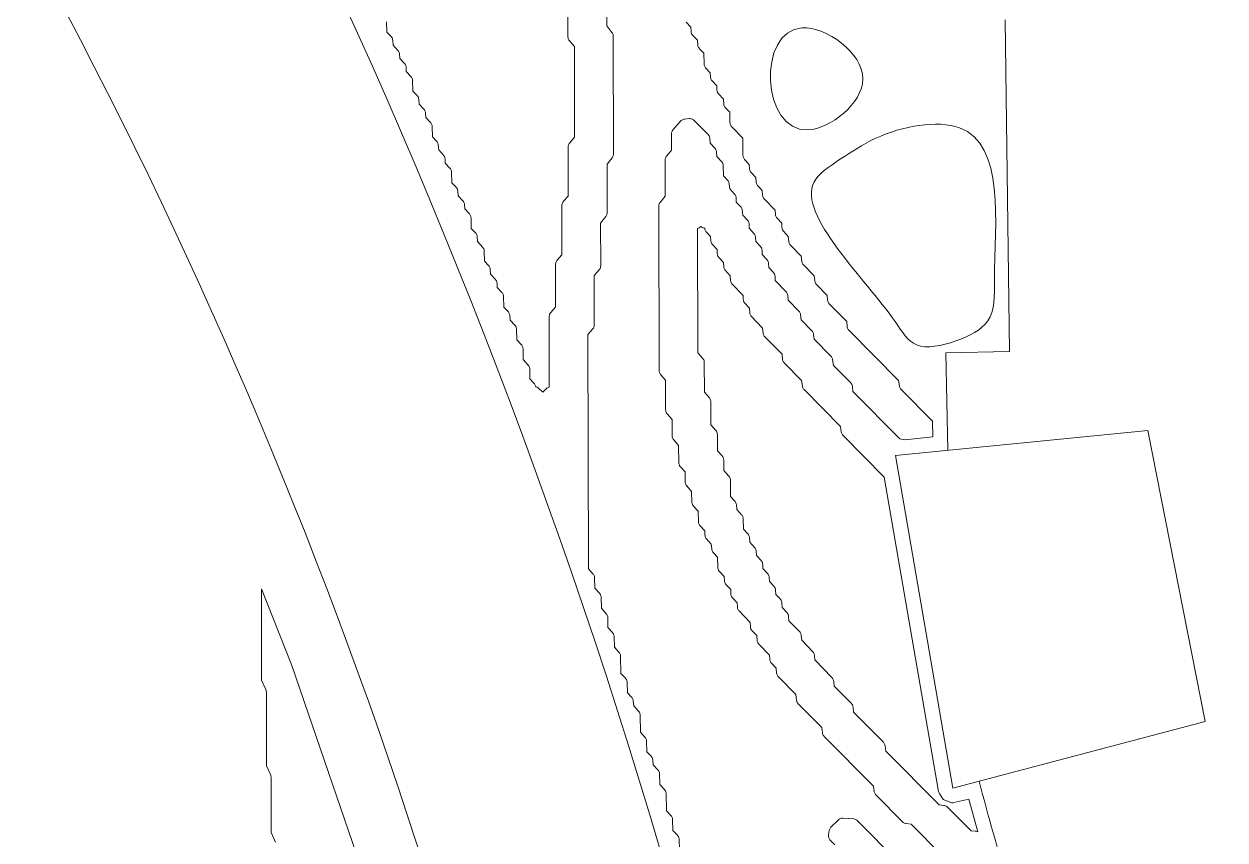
# Model space of a CAD drawing. Header units: inches. Extents: x 36 to 190, y -75 to 56.
# Drawn here: x 41.015 to 45.946, y 39.883 to 43.23 of the extents above; entities that cross this region are included whole.
import ezdxf

# ---------------------------------------------------------------- set-up
doc = ezdxf.new("R2010")
doc.units = ezdxf.units.IN
for name, color, linetype, lineweight in [('01_ORIGINAL_CAD', 7, 'Continuous', 20), ('02_APPROVED_PDF_OUTLINES', 7, 'Continuous', 15), ('03_ADDED_AREAS_SAME_COMPOSITION', 7, 'Continuous', 15)]:
    doc.layers.add(name, color=color, linetype=linetype, lineweight=lineweight)

# ---------------------------------------------------------------- blocks, each defined once
blk = doc.blocks.new('01_SCALLOP')
at = {"layer": '01_ORIGINAL_CAD'}
for points in [[(44.2832, 37.0838, 0.090917), (40.9305, 45.9685, -0.652582), (40.9305, 49.0108, -0.158741), (45.0035, 48.4251, -0.098355), (47.824, 46.2028), (47.7547, 46.078)], [(44.936, 40.1239, 0.010564), (45.0593, 39.6928, 0.010564)]]:
    blk.add_lwpolyline(points, format="xyb", dxfattribs=at)
blk.add_lwpolyline([(44.8072, 41.4818), (44.7991, 41.881), (45.0612, 41.8863), (45.0437, 43.247)], dxfattribs=at)
blk.add_lwpolyline([(45.6289, 41.5624), (44.5925, 41.4607), (44.8281, 40.0955), (45.8647, 40.3685)], close=True, dxfattribs=at)
blk.add_arc((22.064, 33.1953), 21.6191, 354.05829, 36.03187, dxfattribs=at)
at = {"layer": '02_APPROVED_PDF_OUTLINES'}
for points in [[(43.7336, 43.2382), (43.7528, 43.2177), (43.7535, 43.2005), (43.7539, 43.197), (43.7548, 43.1936), (43.7562, 43.1904), (43.758, 43.1873), (43.7602, 43.1846), (43.7798, 43.1636), (43.7816, 43.1432), (43.7822, 43.1398), (43.7831, 43.1366), (43.7846, 43.1334), (43.7864, 43.1306), (43.7886, 43.1279), (43.8059, 43.1103), (43.8069, 43.0669), (43.8071, 43.0639), (43.8077, 43.0609), (43.8087, 43.058), (43.81, 43.0553), (43.8116, 43.0528), (43.8136, 43.0504), (43.8328, 43.0299), (43.8335, 43.0127), (43.8339, 43.0092), (43.8348, 43.0058), (43.8362, 43.0025), (43.838, 42.9995), (43.8402, 42.9968), (43.8594, 42.9762), (43.8602, 42.959), (43.8606, 42.9555), (43.8615, 42.9521), (43.8628, 42.9489), (43.8647, 42.9458), (43.8669, 42.9431), (43.8865, 42.9221), (43.8883, 42.9017), (43.8888, 42.8984), (43.8898, 42.8951), (43.8912, 42.892), (43.893, 42.8891), (43.8953, 42.8865), (43.9125, 42.8688), (43.9135, 42.8254), (43.9138, 42.8223), (43.9144, 42.8193), (43.9154, 42.8164), (43.9168, 42.8136), (43.9185, 42.811), (43.9205, 42.8087), (43.9657, 42.7617), (43.9668, 42.6914), (43.9671, 42.6884), (43.9677, 42.6854), (43.9686, 42.6825), (43.97, 42.6797), (43.9716, 42.6771), (43.9736, 42.6748), (43.9927, 42.6542), (43.9935, 42.6371), (43.9939, 42.6336), (43.9948, 42.6301), (43.9962, 42.6269), (43.998, 42.6239), (44.0002, 42.6211), (44.0198, 42.6001), (44.0216, 42.5798), (44.0221, 42.5764), (44.0231, 42.5731), (44.0245, 42.57), (44.0264, 42.5671), (44.0286, 42.5645), (44.046, 42.5466), (44.0468, 42.5297), (44.0471, 42.5268), (44.0478, 42.5238), (44.0488, 42.521), (44.0501, 42.5183), (44.0518, 42.5158), (44.0538, 42.5135), (44.0993, 42.4662), (44.1, 42.4493), (44.1004, 42.4458), (44.1013, 42.4423), (44.1027, 42.4391), (44.1045, 42.4361), (44.1067, 42.4333), (44.1259, 42.4128), (44.1267, 42.3956), (44.1271, 42.3921), (44.128, 42.3887), (44.1294, 42.3854), (44.1312, 42.3824), (44.1334, 42.3797), (44.153, 42.3587), (44.1548, 42.3383), (44.1553, 42.3349), (44.1563, 42.3316), (44.1578, 42.3285), (44.1596, 42.3256), (44.1619, 42.3229), (44.2063, 42.2778), (44.208, 42.2578), (44.2086, 42.2544), (44.2096, 42.2511), (44.211, 42.248), (44.2129, 42.2451), (44.2151, 42.2425), (44.2595, 42.1973), (44.2613, 42.1773), (44.2618, 42.1739), (44.2628, 42.1706), (44.2642, 42.1675), (44.2661, 42.1646), (44.2683, 42.162), (44.3127, 42.1169), (44.3145, 42.0969), (44.315, 42.0934), (44.316, 42.0901), (44.3175, 42.087), (44.3194, 42.0841), (44.3216, 42.0815), (44.3926, 42.0095), (44.3943, 41.9896), (44.3949, 41.9861), (44.3959, 41.9828), (44.3973, 41.9797), (44.3992, 41.9768), (44.4015, 41.9742), (44.6059, 41.7676), (44.6091, 41.7446), (44.6098, 41.7415), (44.6108, 41.7384), (44.6123, 41.7356), (44.614, 41.7329), (44.6161, 41.7305), (44.7448, 41.6008), (44.7461, 41.5361), (44.6313, 41.5248), (44.6104, 41.5285), (44.4183, 41.7221), (44.4166, 41.7421), (44.416, 41.7455), (44.415, 41.7488), (44.4136, 41.7519), (44.4117, 41.7548), (44.4094, 41.7575), (44.338, 41.8299), (44.3347, 41.8529), (44.3341, 41.8561), (44.333, 41.8591), (44.3316, 41.862), (44.3298, 41.8647), (44.3277, 41.8671), (44.2586, 41.9367), (44.2569, 41.9567), (44.2563, 41.9601), (44.2553, 41.9634), (44.2539, 41.9665), (44.252, 41.9694), (44.2498, 41.972), (44.2054, 42.0172), (44.2036, 42.0372), (44.2031, 42.0406), (44.2021, 42.0439), (44.2007, 42.047), (44.1988, 42.0499), (44.1966, 42.0525), (44.1522, 42.0976), (44.1504, 42.1177), (44.1499, 42.1211), (44.1489, 42.1244), (44.1474, 42.1275), (44.1456, 42.1304), (44.1433, 42.133), (44.0993, 42.1777), (44.0986, 42.1945), (44.0982, 42.198), (44.0973, 42.2014), (44.0959, 42.2047), (44.0941, 42.2077), (44.0919, 42.2104), (44.0727, 42.231), (44.072, 42.2481), (44.0715, 42.2516), (44.0706, 42.2551), (44.0693, 42.2583), (44.0675, 42.2613), (44.0652, 42.2641), (44.0461, 42.2846), (44.0453, 42.3018), (44.0449, 42.3053), (44.044, 42.3087), (44.0426, 42.312), (44.0408, 42.315), (44.0386, 42.3177), (44.0194, 42.3383), (44.0187, 42.3555), (44.0183, 42.359), (44.0174, 42.3624), (44.016, 42.3656), (44.0142, 42.3687), (44.012, 42.3714), (43.9928, 42.392), (43.992, 42.4091), (43.9916, 42.4126), (43.9907, 42.416), (43.9893, 42.4193), (43.9875, 42.4223), (43.9853, 42.4251), (43.9657, 42.4461), (43.9639, 42.4664), (43.9634, 42.4698), (43.9624, 42.4731), (43.961, 42.4762), (43.9591, 42.4791), (43.9569, 42.4817), (43.9395, 42.4996), (43.9387, 42.5164), (43.9383, 42.5199), (43.9374, 42.5234), (43.936, 42.5266), (43.9342, 42.5296), (43.932, 42.5324), (43.9124, 42.5534), (43.9106, 42.5738), (43.9101, 42.5771), (43.9091, 42.5804), (43.9077, 42.5835), (43.9058, 42.5864), (43.9036, 42.589), (43.8864, 42.6067), (43.8854, 42.6501), (43.8851, 42.6531), (43.8845, 42.6561), (43.8835, 42.6589), (43.8822, 42.6617), (43.8806, 42.6642), (43.8787, 42.6665), (43.8595, 42.6871), (43.8587, 42.7043), (43.8583, 42.7078), (43.8574, 42.7112), (43.8561, 42.7144), (43.8542, 42.7175), (43.852, 42.7202), (43.8324, 42.7412), (43.8306, 42.7616), (43.8301, 42.765), (43.8291, 42.7683), (43.8276, 42.7715), (43.8257, 42.7744), (43.8235, 42.777), (43.7662, 42.8348), (43.7638, 42.8369), (43.7612, 42.8387), (43.7583, 42.8401), (43.7554, 42.8412), (43.7523, 42.8419), (43.7491, 42.8422), (43.7459, 42.842), (43.7269, 42.8401), (43.7238, 42.8396), (43.7208, 42.8388), (43.718, 42.8375), (43.7153, 42.8359), (43.7128, 42.834), (43.7106, 42.8318), (43.6801, 42.7973), (43.6783, 42.7949), (43.6767, 42.7924), (43.6755, 42.7896), (43.6746, 42.7868), (43.674, 42.7838), (43.6738, 42.7808), (43.6737, 42.7129), (43.6536, 42.6898), (43.6515, 42.6869), (43.6498, 42.6838), (43.6485, 42.6804), (43.6478, 42.6769), (43.6475, 42.6734), (43.6475, 42.5244), (43.6265, 42.4982), (43.6246, 42.4954), (43.623, 42.4924), (43.6219, 42.4892), (43.6213, 42.4859), (43.621, 42.4825), (43.6226, 41.8086), (43.6229, 41.805), (43.6236, 41.8015), (43.6249, 41.7982), (43.6266, 41.795), (43.6288, 41.7922), (43.649, 41.7691), (43.6494, 41.6475), (43.6497, 41.644), (43.6505, 41.6405), (43.6518, 41.6371), (43.6535, 41.634), (43.6556, 41.6312), (43.6758, 41.6081), (43.6762, 41.5402), (43.6765, 41.5366), (43.6772, 41.5331), (43.6785, 41.5298), (43.6802, 41.5267), (43.6824, 41.5238), (43.7027, 41.5007), (43.7038, 41.4298), (43.704, 41.4267), (43.7046, 41.4237), (43.7056, 41.4208), (43.7069, 41.418), (43.7086, 41.4155), (43.7105, 41.4131), (43.7293, 41.3929), (43.7296, 41.3523), (43.7299, 41.3487), (43.7307, 41.3453), (43.732, 41.3419), (43.7337, 41.3388), (43.7358, 41.336), (43.7562, 41.3127), (43.7572, 41.2686), (43.7574, 41.2656), (43.7581, 41.2626), (43.759, 41.2597), (43.7603, 41.257), (43.762, 41.2544), (43.7639, 41.2521), (43.7829, 41.2318), (43.7839, 41.1881), (43.7841, 41.1851), (43.7848, 41.1821), (43.7857, 41.1792), (43.787, 41.1765), (43.7887, 41.1739), (43.7906, 41.1716), (43.8098, 41.1511), (43.8106, 41.1339), (43.811, 41.1304), (43.8119, 41.127), (43.8132, 41.1237), (43.815, 41.1207), (43.8173, 41.1179), (43.8369, 41.0969), (43.8386, 41.0766), (43.8392, 41.0732), (43.8402, 41.0699), (43.8416, 41.0668), (43.8434, 41.0639), (43.8457, 41.0613), (43.8629, 41.0436), (43.8639, 41.0003), (43.8641, 40.9972), (43.8648, 40.9943), (43.8657, 40.9914), (43.867, 40.9887), (43.8687, 40.9861), (43.8706, 40.9838), (43.8898, 40.9632), (43.8905, 40.9461), (43.891, 40.9426), (43.8918, 40.9391), (43.8932, 40.9359), (43.895, 40.9329), (43.8972, 40.9301), (43.9164, 40.9096), (43.9172, 40.8924), (43.9176, 40.8889), (43.9185, 40.8855), (43.9199, 40.8822), (43.9217, 40.8792), (43.9239, 40.8765), (43.9431, 40.8559), (43.9438, 40.8387), (43.9442, 40.8358), (43.9448, 40.8328), (43.9458, 40.83), (43.9472, 40.8273), (43.9488, 40.8248), (43.9508, 40.8225), (43.9963, 40.7752), (43.9971, 40.7583), (43.9975, 40.7548), (43.9984, 40.7513), (43.9997, 40.7481), (44.0016, 40.7451), (44.0038, 40.7423), (44.0234, 40.7213), (44.0252, 40.701), (44.0257, 40.6975), (44.0267, 40.6943), (44.0281, 40.6911), (44.03, 40.6882), (44.0323, 40.6856), (44.0762, 40.6409), (44.077, 40.6241), (44.0774, 40.6206), (44.0783, 40.6172), (44.0796, 40.6139), (44.0814, 40.6109), (44.0837, 40.6082), (44.1033, 40.5872), (44.1051, 40.5668), (44.1056, 40.5634), (44.1066, 40.5601), (44.108, 40.557), (44.1099, 40.5541), (44.1122, 40.5514), (44.1836, 40.479), (44.1869, 40.456), (44.1875, 40.4528), (44.1886, 40.4498), (44.19, 40.4469), (44.1918, 40.4443), (44.1939, 40.4418), (44.2901, 40.3448), (44.2933, 40.3218), (44.294, 40.3187), (44.295, 40.3157), (44.2964, 40.3128), (44.2982, 40.3101), (44.3003, 40.3077), (44.5029, 40.1034), (44.5061, 40.0804), (44.5068, 40.0773), (44.5078, 40.0742), (44.5093, 40.0714), (44.5111, 40.0687), (44.5132, 40.0663), (44.6218, 39.9571), (44.6245, 39.9548), (44.6274, 39.9529), (44.6306, 39.9514), (44.6339, 39.9504), (44.6373, 39.9498), (44.6569, 39.9481), (44.912, 39.6909)], [(45.4216, 38.9692), (44.4375, 39.9615), (44.4348, 39.9639), (44.4318, 39.9658), (44.4286, 39.9673), (44.4252, 39.9683), (44.4217, 39.9688), (44.3787, 39.9721), (44.3752, 39.9721), (44.3717, 39.9716), (44.3683, 39.9707), (44.3651, 39.9693), (44.3622, 39.9674), (44.3595, 39.9652), (44.3281, 39.935), (44.326, 39.9328), (44.3242, 39.9303), (44.3228, 39.9276), (44.3216, 39.9248), (44.3209, 39.9218), (44.3177, 39.9055), (44.3173, 39.9022), (44.3173, 39.8988), (44.3178, 39.8955), (44.3187, 39.8923), (44.3201, 39.8892), (44.3218, 39.8863), (44.3239, 39.8837), (44.3435, 39.8627)], [(43.7058, 39.8417), (43.7048, 39.8854), (43.7046, 39.8884), (43.704, 39.8914), (43.703, 39.8943), (43.7017, 39.897), (43.7001, 39.8995), (43.6981, 39.9019), (43.6792, 39.9222), (43.6781, 39.9659), (43.6779, 39.9689), (43.6773, 39.9719), (43.6763, 39.9748), (43.675, 39.9775), (43.6734, 39.98), (43.6714, 39.9824), (43.6525, 40.0026), (43.6514, 40.0731), (43.6512, 40.0761), (43.6506, 40.0791), (43.6496, 40.082), (43.6483, 40.0848), (43.6466, 40.0874), (43.6447, 40.0897), (43.6257, 40.11), (43.6247, 40.1537), (43.6244, 40.1568), (43.6238, 40.1597), (43.6229, 40.1626), (43.6215, 40.1653), (43.6199, 40.1679), (43.618, 40.1702), (43.5984, 40.1912), (43.5966, 40.2116), (43.5961, 40.215), (43.5951, 40.2183), (43.5936, 40.2214), (43.5918, 40.2243), (43.5896, 40.2269), (43.5724, 40.2445), (43.5714, 40.2879), (43.5711, 40.2909), (43.5705, 40.2939), (43.5695, 40.2968), (43.5682, 40.2995), (43.5666, 40.3021), (43.5646, 40.3044), (43.5457, 40.3246), (43.5446, 40.3951), (43.5444, 40.3981), (43.5438, 40.4011), (43.5428, 40.404), (43.5415, 40.4068), (43.5398, 40.4094), (43.5379, 40.4117), (43.5183, 40.4327), (43.5165, 40.4531), (43.516, 40.4565), (43.515, 40.4598), (43.5135, 40.4629), (43.5117, 40.4658), (43.5095, 40.4684), (43.4923, 40.486), (43.4913, 40.5294), (43.491, 40.5324), (43.4904, 40.5354), (43.4894, 40.5383), (43.4881, 40.541), (43.4865, 40.5436), (43.4845, 40.5459), (43.4656, 40.5661), (43.4645, 40.6366), (43.4643, 40.6396), (43.4637, 40.6426), (43.4627, 40.6455), (43.4614, 40.6483), (43.4597, 40.6509), (43.4578, 40.6532), (43.4388, 40.6735), (43.4378, 40.7172), (43.4376, 40.7203), (43.4369, 40.7232), (43.436, 40.7261), (43.4347, 40.7288), (43.433, 40.7314), (43.4311, 40.7337), (43.4123, 40.7539), (43.412, 40.7946), (43.4117, 40.7981), (43.4109, 40.8016), (43.4097, 40.8049), (43.4079, 40.808), (43.4058, 40.8108), (43.3854, 40.8341), (43.3844, 40.8782), (43.3842, 40.8813), (43.3836, 40.8842), (43.3826, 40.8871), (43.3813, 40.8898), (43.3796, 40.8924), (43.3777, 40.8947), (43.3587, 40.9151), (43.3577, 40.9587), (43.3575, 40.9618), (43.3569, 40.9647), (43.3559, 40.9676), (43.3546, 40.9703), (43.3529, 40.9729), (43.351, 40.9752), (43.3322, 40.9953), (43.3304, 41.9569), (43.3505, 41.9799), (43.3526, 41.9828), (43.3543, 41.9859), (43.3556, 41.9893), (43.3563, 41.9928), (43.3566, 41.9963), (43.3565, 42.1984), (43.3765, 42.2215), (43.3787, 42.2244), (43.3804, 42.2275), (43.3817, 42.2308), (43.3824, 42.2343), (43.3827, 42.2379), (43.3826, 42.4137), (43.4036, 42.4399), (43.4055, 42.4427), (43.4071, 42.4457), (43.4082, 42.4489), (43.4089, 42.4522), (43.4091, 42.4556), (43.4087, 42.6553), (43.4297, 42.6815), (43.4316, 42.6843), (43.4332, 42.6873), (43.4343, 42.6905), (43.435, 42.6938), (43.4352, 42.6972), (43.4343, 43.1803), (43.434, 43.1837), (43.4333, 43.187), (43.4322, 43.1902), (43.4307, 43.1932), (43.4287, 43.196), (43.4076, 43.2221), (43.407, 43.3979)], [(43.2478, 43.3524), (43.2484, 43.1771), (43.2486, 43.1736), (43.2494, 43.1701), (43.2507, 43.1667), (43.2524, 43.1636), (43.2546, 43.1608), (43.2747, 43.1377), (43.2754, 42.7662), (43.2554, 42.7432), (43.2532, 42.7403), (43.2515, 42.7372), (43.2502, 42.7338), (43.2495, 42.7303), (43.2492, 42.7267), (43.2493, 42.5246), (43.2293, 42.5016), (43.2271, 42.4987), (43.2254, 42.4956), (43.2242, 42.4922), (43.2234, 42.4887), (43.2231, 42.4852), (43.2233, 42.2831), (43.2032, 42.26), (43.201, 42.2571), (43.1993, 42.254), (43.1981, 42.2506), (43.1973, 42.2471), (43.1971, 42.2436), (43.1971, 42.0683), (43.1771, 42.0453), (43.1749, 42.0424), (43.1732, 42.0392), (43.1719, 42.0359), (43.1712, 42.0324), (43.1709, 42.0288), (43.1712, 41.7407), (43.1699, 41.7405), (43.1668, 41.7394), (43.1639, 41.738), (43.1611, 41.7362), (43.1587, 41.734), (43.1447, 41.72), (43.128, 41.7358), (43.1254, 41.738), (43.1224, 41.7398), (43.1193, 41.7412), (43.1159, 41.7421), (43.1158, 41.7422), (43.1152, 41.7452), (43.1142, 41.7483), (43.1128, 41.7512), (43.111, 41.7539), (43.1089, 41.7564), (43.0918, 41.7739), (43.0915, 41.8142), (43.0912, 41.8178), (43.0904, 41.8213), (43.0892, 41.8246), (43.0875, 41.8277), (43.0853, 41.8305), (43.065, 41.8538), (43.0639, 41.8979), (43.0637, 41.9009), (43.0631, 41.9039), (43.0621, 41.9068), (43.0608, 41.9095), (43.0592, 41.9121), (43.0572, 41.9144), (43.0383, 41.9347), (43.0373, 41.9784), (43.037, 41.9814), (43.0364, 41.9844), (43.0354, 41.9873), (43.0341, 41.99), (43.0325, 41.9926), (43.0305, 41.9949), (43.0109, 42.0159), (43.0091, 42.0363), (43.0086, 42.0397), (43.0076, 42.0429), (43.0062, 42.046), (43.0044, 42.0489), (43.0021, 42.0515), (42.9849, 42.0692), (42.9839, 42.1126), (42.9837, 42.1156), (42.983, 42.1186), (42.9821, 42.1214), (42.9808, 42.1242), (42.9791, 42.1267), (42.9772, 42.1291), (42.958, 42.1496), (42.9572, 42.1668), (42.9568, 42.1703), (42.9559, 42.1737), (42.9546, 42.177), (42.9528, 42.18), (42.9505, 42.1827), (42.9309, 42.2037), (42.9292, 42.2241), (42.9286, 42.2275), (42.9276, 42.2308), (42.9262, 42.2339), (42.9244, 42.2368), (42.9221, 42.2394), (42.9051, 42.2569), (42.9048, 42.2972), (42.9045, 42.3008), (42.9037, 42.3042), (42.9024, 42.3076), (42.9007, 42.3107), (42.8986, 42.3135), (42.8776, 42.3374), (42.8758, 42.3583), (42.8753, 42.3616), (42.8743, 42.3649), (42.8729, 42.368), (42.871, 42.3709), (42.8688, 42.3735), (42.8516, 42.3912), (42.8506, 42.4346), (42.8503, 42.4376), (42.8497, 42.4406), (42.8487, 42.4434), (42.8474, 42.4462), (42.8458, 42.4487), (42.8439, 42.4511), (42.8247, 42.4716), (42.8239, 42.4888), (42.8235, 42.4923), (42.8226, 42.4957), (42.8212, 42.4989), (42.8194, 42.502), (42.8172, 42.5047), (42.7976, 42.5257), (42.7958, 42.5461), (42.7953, 42.5495), (42.7943, 42.5527), (42.7929, 42.5558), (42.791, 42.5587), (42.7888, 42.5613), (42.7716, 42.579), (42.7706, 42.6224), (42.7703, 42.6254), (42.7697, 42.6284), (42.7687, 42.6312), (42.7674, 42.634), (42.7658, 42.6365), (42.7639, 42.6389), (42.7447, 42.6594), (42.7439, 42.6766), (42.7435, 42.6801), (42.7426, 42.6835), (42.7412, 42.6868), (42.7394, 42.6898), (42.7372, 42.6925), (42.7176, 42.7135), (42.7158, 42.7339), (42.7153, 42.7373), (42.7143, 42.7406), (42.7129, 42.7437), (42.711, 42.7466), (42.7088, 42.7492), (42.6916, 42.7668), (42.6906, 42.8102), (42.6903, 42.8132), (42.6897, 42.8162), (42.6887, 42.8191), (42.6874, 42.8218), (42.6858, 42.8244), (42.6839, 42.8267), (42.6647, 42.8472), (42.6639, 42.8644), (42.6635, 42.8679), (42.6626, 42.8713), (42.6613, 42.8746), (42.6594, 42.8776), (42.6572, 42.8804), (42.6376, 42.9013), (42.6358, 42.9217), (42.6353, 42.9251), (42.6343, 42.9284), (42.6329, 42.9315), (42.631, 42.9344), (42.6288, 42.937), (42.6116, 42.9546), (42.6106, 42.998), (42.6103, 43.001), (42.6097, 43.004), (42.6088, 43.0069), (42.6074, 43.0096), (42.6058, 43.0122), (42.6039, 43.0145), (42.5847, 43.0351), (42.5839, 43.0522), (42.5835, 43.0557), (42.5826, 43.0591), (42.5813, 43.0624), (42.5795, 43.0654), (42.5772, 43.0682), (42.5581, 43.0887), (42.5573, 43.1059), (42.5569, 43.1094), (42.556, 43.1128), (42.5546, 43.1161), (42.5528, 43.1191), (42.5506, 43.1218), (42.531, 43.1428), (42.5292, 43.1632), (42.5287, 43.1666), (42.5277, 43.1699), (42.5263, 43.173), (42.5244, 43.1759), (42.5222, 43.1785), (42.505, 43.1961), (42.504, 43.2395)]]:
    blk.add_lwpolyline(points, dxfattribs=at)
blk.add_lwpolyline([(43.7932, 42.3997), (43.7942, 42.3989), (43.7966, 42.3972), (43.7992, 42.3958), (43.802, 42.3947), (43.8049, 42.3939), (43.8094, 42.393), (43.8097, 42.3908), (43.8103, 42.3876), (43.8113, 42.3845), (43.8127, 42.3816), (43.8145, 42.3789), (43.8166, 42.3764), (43.834, 42.3586), (43.8348, 42.3417), (43.8352, 42.3382), (43.8361, 42.3348), (43.8375, 42.3315), (43.8393, 42.3285), (43.8415, 42.3258), (43.8607, 42.3052), (43.8614, 42.288), (43.8619, 42.2845), (43.8627, 42.2811), (43.8641, 42.2779), (43.8659, 42.2748), (43.8681, 42.2721), (43.8873, 42.2516), (43.8881, 42.2344), (43.8885, 42.2309), (43.8894, 42.2275), (43.8908, 42.2242), (43.8926, 42.2212), (43.8948, 42.2184), (43.9144, 42.1974), (43.9162, 42.1771), (43.9167, 42.1737), (43.9177, 42.1704), (43.9192, 42.1672), (43.921, 42.1643), (43.9233, 42.1617), (43.9672, 42.117), (43.968, 42.1002), (43.9684, 42.0967), (43.9693, 42.0933), (43.9707, 42.0901), (43.9725, 42.087), (43.9747, 42.0843), (43.9939, 42.0638), (43.9946, 42.0466), (43.9949, 42.0436), (43.9956, 42.0407), (43.9966, 42.0378), (43.998, 42.0352), (43.9996, 42.0326), (44.0016, 42.0304), (44.0475, 41.9826), (44.0493, 41.9625), (44.0499, 41.959), (44.0509, 41.9557), (44.0523, 41.9526), (44.0542, 41.9497), (44.0564, 41.9471), (44.1274, 41.8751), (44.1291, 41.8552), (44.1297, 41.8517), (44.1307, 41.8484), (44.1321, 41.8453), (44.134, 41.8424), (44.1363, 41.8398), (44.2077, 41.7673), (44.211, 41.7443), (44.2116, 41.7412), (44.2127, 41.7381), (44.2141, 41.7353), (44.2159, 41.7326), (44.218, 41.7302), (44.3674, 41.5795), (44.3706, 41.5565), (44.3712, 41.5534), (44.3723, 41.5504), (44.3737, 41.5475), (44.3755, 41.5448), (44.3776, 41.5424), (44.5471, 41.3715), (44.7697, 40.0819), (44.7705, 40.0788), (44.7717, 40.0758), (44.7732, 40.0729), (44.784, 40.0558), (44.7858, 40.0532), (44.788, 40.0509), (44.7904, 40.0489), (44.7931, 40.0472), (44.7959, 40.0459), (44.8177, 40.0373), (44.8206, 40.0363), (44.8235, 40.0357), (44.8265, 40.0355), (44.8295, 40.0356), (44.8325, 40.0361), (44.8939, 40.0502), (44.9309, 39.916), (44.9306, 39.9162), (44.9273, 39.9176), (44.9239, 39.9185), (44.9204, 39.9189), (44.9041, 39.9196), (44.8067, 40.0174), (44.8041, 40.0197), (44.8012, 40.0216), (44.798, 40.0231), (44.7947, 40.0241), (44.7912, 40.0246), (44.7717, 40.0264), (44.5533, 40.2466), (44.5501, 40.2695), (44.5494, 40.2727), (44.5484, 40.2757), (44.547, 40.2786), (44.5452, 40.2812), (44.5431, 40.2837), (44.4208, 40.407), (44.4191, 40.4269), (44.4185, 40.4303), (44.4175, 40.4336), (44.4161, 40.4368), (44.4142, 40.4397), (44.412, 40.4423), (44.341, 40.5142), (44.3392, 40.5342), (44.3387, 40.5376), (44.3377, 40.5409), (44.3362, 40.5441), (44.3344, 40.547), (44.3321, 40.5496), (44.2616, 40.6211), (44.2608, 40.6379), (44.2605, 40.6409), (44.2598, 40.6438), (44.2588, 40.6466), (44.2575, 40.6493), (44.2558, 40.6518), (44.2539, 40.6541), (44.2079, 40.7018), (44.2061, 40.722), (44.2056, 40.7254), (44.2046, 40.7287), (44.2032, 40.7318), (44.2013, 40.7347), (44.1991, 40.7374), (44.1551, 40.782), (44.1543, 40.7988), (44.1539, 40.8023), (44.153, 40.8058), (44.1517, 40.809), (44.1499, 40.812), (44.1476, 40.8148), (44.128, 40.8358), (44.1263, 40.8562), (44.1257, 40.8595), (44.1247, 40.8628), (44.1233, 40.8659), (44.1215, 40.8688), (44.1192, 40.8714), (44.1018, 40.8893), (44.101, 40.9062), (44.1006, 40.9097), (44.0997, 40.9131), (44.0984, 40.9163), (44.0966, 40.9194), (44.0943, 40.9221), (44.0752, 40.9427), (44.0744, 40.9598), (44.074, 40.9633), (44.0731, 40.9667), (44.0717, 40.97), (44.0699, 40.973), (44.0677, 40.9758), (44.0485, 40.9963), (44.0478, 41.0135), (44.0474, 41.017), (44.0465, 41.0204), (44.0451, 41.0237), (44.0433, 41.0267), (44.0411, 41.0294), (44.0219, 41.05), (44.0211, 41.0671), (44.0207, 41.0706), (44.0198, 41.0741), (44.0184, 41.0773), (44.0166, 41.0803), (44.0144, 41.0831), (43.9948, 41.1041), (43.993, 41.1245), (43.9925, 41.1278), (43.9915, 41.1311), (43.9901, 41.1342), (43.9882, 41.1371), (43.986, 41.1397), (43.9688, 41.1574), (43.9678, 41.2008), (43.9675, 41.2038), (43.9669, 41.2068), (43.9659, 41.2096), (43.9646, 41.2124), (43.963, 41.2149), (43.9611, 41.2172), (43.9415, 41.2382), (43.9397, 41.2586), (43.9391, 41.262), (43.9382, 41.2653), (43.9367, 41.2684), (43.9349, 41.2713), (43.9327, 41.2739), (43.9156, 41.2914), (43.9152, 41.3585), (43.915, 41.3621), (43.9142, 41.3656), (43.9129, 41.3689), (43.9112, 41.372), (43.9091, 41.3749), (43.8887, 41.3981), (43.8877, 41.4423), (43.8874, 41.4453), (43.8868, 41.4483), (43.8858, 41.4511), (43.8845, 41.4539), (43.8829, 41.4564), (43.881, 41.4587), (43.8622, 41.4789), (43.8618, 41.5464), (43.8615, 41.5499), (43.8607, 41.5534), (43.8595, 41.5567), (43.8578, 41.5599), (43.8556, 41.5627), (43.8354, 41.5858), (43.835, 41.6805), (43.8347, 41.6841), (43.8339, 41.6876), (43.8327, 41.6909), (43.831, 41.694), (43.8288, 41.6969), (43.8086, 41.7199), (43.8081, 41.8415), (43.8079, 41.8451), (43.8071, 41.8486), (43.8058, 41.8519), (43.8041, 41.855), (43.802, 41.8579), (43.7818, 41.8809), (43.7808, 42.3914), (43.7815, 42.3916), (43.7846, 42.3929), (43.7875, 42.3947), (43.7902, 42.3969)], close=True, dxfattribs=at)
for points, knots in [([(44.2102, 43.2143), (44.3071, 43.2191), (44.4594, 43.1138), (44.4588, 43.0052), (44.4583, 42.9043), (44.3257, 42.8005), (44.2334, 42.796), (44.0417, 42.7866), (44.0231, 43.2052), (44.2102, 43.2143)], [0, 0, 0, 0, 0.25917, 0.25917, 0.25917, 0.500037, 0.500037, 0.500037, 1, 1, 1, 1]), ([(44.2576, 42.5804), (44.2756, 42.6172), (44.3192, 42.6445), (44.3678, 42.6765), (44.4104, 42.7045), (44.4569, 42.7362), (44.5118, 42.7614), (44.6215, 42.8119), (44.765, 42.8372), (44.8552, 42.8047), (45.0444, 42.7367), (45, 42.415), (44.9994, 42.1788), (44.9992, 42.1138), (45.0024, 42.0553), (44.9722, 42.0122), (44.9459, 41.9747), (44.8942, 41.9489), (44.8409, 41.9302), (44.7819, 41.9094), (44.721, 41.8973), (44.6798, 41.9138), (44.6427, 41.9286), (44.6215, 41.9667), (44.5915, 42.0096), (44.4675, 42.1869), (44.1924, 42.4464), (44.2576, 42.5804)], [0, 0, 0, 0, 0.068072, 0.068072, 0.068072, 0.127822, 0.127822, 0.127822, 0.247058, 0.247058, 0.247058, 0.496959, 0.496959, 0.496959, 0.565732, 0.565732, 0.565732, 0.625769, 0.625769, 0.625769, 0.692322, 0.692322, 0.692322, 0.752287, 0.752287, 0.752287, 1, 1, 1, 1])]:
    blk.add_open_spline(points, degree=3, knots=knots, dxfattribs=at)
at = {"layer": '03_ADDED_AREAS_SAME_COMPOSITION'}
blk.add_lwpolyline([(42.0478, 39.8742), (42.0305, 39.9132), (42.0301, 40.1378), (42.0298, 40.1413), (42.0291, 40.1446), (42.028, 40.1479), (42.0107, 40.1869), (42.0102, 40.4897), (42.01, 40.4931), (42.0092, 40.4965), (42.0081, 40.4997), (41.9908, 40.5387), (41.9905, 40.9133), (42.115, 40.5984), (42.4313, 39.6774)], dxfattribs=at)

msp = doc.modelspace()

# ---------------------------------------------------------------- block references
msp.add_blockref('01_SCALLOP', (0, 0))

doc.saveas('drawing.dxf')
